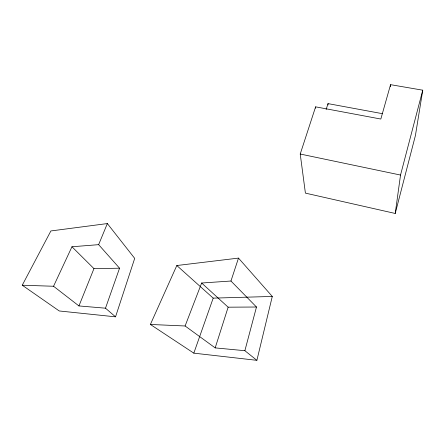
<?xml version="1.0" encoding="UTF-8"?>
<svg xmlns="http://www.w3.org/2000/svg" width="445" height="445" viewBox="0 0 445 445"><rect width="100%" height="100%" fill="white"/><g stroke="black" fill="none" stroke-linecap="round" stroke-linejoin="round"><path stroke-width="0.67" d="M390.382 86.714L390.56 84.667L422.75 90.19L415.43 135.475L395.227 213.461L305.404 193.119L300.225 154.031L315.616 106.839L380.825 119.043L390.56 84.667M395.227 213.461L400.528 175.052L422.75 90.19M256.887 360.333L272.284 296.448L238.498 258.1L176.815 265.526L150.377 324.461L193.825 353.152L256.887 360.333L244.878 350.704L215.185 347.89L185.103 325.985L150.377 324.461M244.878 350.704L256.481 307.017L230.955 281.023L201.646 283.014L185.103 325.985M215.185 347.89L228.14 307.184L201.646 283.014M326.124 109.542L328.015 103.618L382.466 113.681M115.533 316.834L134.702 258.378L107.345 223.562L50.88 230.955L22.25 285.223L59.246 310.966L115.533 316.834L105.498 308.19L78.949 305.938L53.545 286.257L22.25 285.223M230.955 281.023L238.498 258.1M105.498 308.19L119.56 268.202L98.64 244.655L71.962 246.764L53.545 286.257M193.825 353.152L213.194 298.128L176.815 265.526M78.949 305.938L93.956 268.63L71.962 246.764M98.64 244.655L107.345 223.562M213.194 298.128L272.284 296.448M93.956 268.63L119.56 268.202M228.14 307.184L256.481 307.017M300.225 154.031L400.528 175.052M315.616 106.839L315.728 108.224M328.015 103.618L328.087 104.948"/></g></svg>
